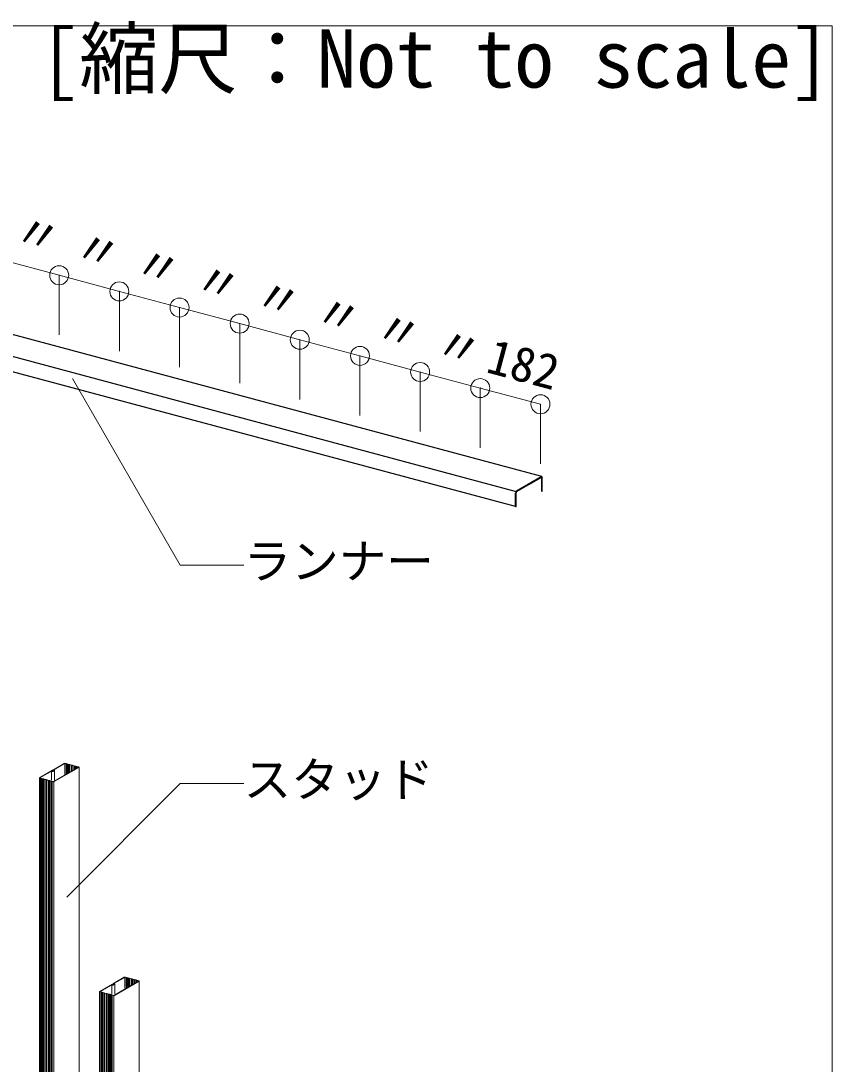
# Model space of a CAD drawing. Units: millimetres on the paper, with parts at other scales. Extents: x -195 to 195, y -140 to 138.
# Drawn here: x -27.56 to -1.95, y -20.26 to 12.66 of the extents above; entities that cross this region are included whole.
import ezdxf
from ezdxf.enums import TextEntityAlignment as Align

# ---------------------------------------------------------------- set-up
doc = ezdxf.new("R2010")
doc.units = ezdxf.units.MM
doc.header["$PDMODE"] = 32
doc.header["$PDSIZE"] = 0.6
for name, color, linetype, lineweight in [('A-2_スタッド', 3, 'Continuous', 18), ('A-3_ランナー', 2, 'Continuous', 25), ('A-5_寸法', 7, 'Continuous', 18), ('A-6_文字・矢印', 7, 'Continuous', 18), ('F-3_ランナー', 4, 'Continuous', 9)]:
    doc.layers.add(name, color=color, linetype=linetype, lineweight=lineweight)
doc.layers.add('F-6_文字・矢印', color=4, linetype='Continuous')
doc.styles.add('ＭＳ ゴシック', font='')
doc.styles.get('ＭＳ ゴシック').set_extended_font_data('MS Gothic')

msp = doc.modelspace()

# ---------------------------------------------------------------- linework, layer by layer
at = {"layer": 'A-2_スタッド'}
for p, q in [((-26.531, -10.969), (-26.192, -10.773)), ((-26.518, -10.972), (-26.18, -10.777)), ((-26.173, -10.775), (-26.173, -11.118)), ((-26.134, -10.784), (-26.165, -10.775)), ((-26.124, -10.778), (-26.155, -10.77)), ((-26.134, -10.784), (-26.134, -11.095)), ((-26.113, -10.793), (-26.113, -11.082)), ((-26.077, -10.799), (-26.077, -11.064)), ((-26.05, -10.81), (-26.05, -11.059)), ((-26.02, -10.814), (-25.969, -10.828)), ((-26.02, -10.814), (-26.02, -11.037)), ((-26.01, -10.808), (-25.96, -10.822)), ((-25.969, -10.828), (-25.969, -11.011)), ((-25.938, -10.836), (-25.888, -10.85)), ((-25.938, -10.836), (-25.938, -10.988)), ((-25.928, -10.83), (-25.878, -10.844)), ((-25.888, -10.85), (-25.888, -10.962)), ((-25.867, -10.859), (-25.867, -10.952)), ((-26.971, -11.223), (-26.564, -10.988)), ((-26.958, -11.226), (-26.551, -10.991)), ((-26.591, -11.305), (-26.591, -11.018)), ((-26.574, -11.015), (-26.539, -10.995)), ((-26.573, -11.014), (-26.56, -11.017)), ((-26.561, -11.018), (-26.513, -10.99)), ((-26.553, -10.992), (-26.54, -10.995)), ((-26.549, -11.022), (-26.5, -10.993)), ((-26.527, -10.982), (-26.514, -10.986)), ((-26.519, -11.344), (-25.741, -10.894)), ((-26.517, -10.977), (-26.504, -10.98)), ((-26.506, -11.347), (-25.728, -10.897)), ((-26.495, -11.299), (-26.495, -10.988)), ((-25.831, -10.865), (-25.831, -10.938)), ((-25.804, -10.876), (-25.804, -10.921)), ((-25.774, -10.88), (-25.743, -10.888)), ((-25.764, -10.874), (-25.733, -10.883)), ((-25.723, -87.721), (-25.723, -10.891)), ((-26.976, -11.231), (-26.976, -87.618)), ((-26.935, -11.246), (-26.966, -11.237)), ((-26.925, -11.24), (-26.956, -11.232)), ((-26.935, -11.246), (-26.935, -87.629)), ((-26.904, -87.637), (-26.904, -11.25)), ((-26.878, -11.261), (-26.878, -87.644)), ((-26.842, -87.654), (-26.842, -11.267)), ((-26.821, -11.276), (-26.77, -11.29)), ((-26.821, -87.659), (-26.821, -11.276)), ((-26.811, -11.271), (-26.761, -11.284)), ((-26.77, -11.29), (-26.77, -87.673)), ((-26.75, -87.678), (-26.75, -11.291)), ((-26.739, -11.298), (-26.688, -11.312)), ((-26.739, -87.681), (-26.739, -11.298)), ((-26.729, -11.293), (-26.679, -11.306)), ((-26.688, -11.312), (-26.688, -87.695)), ((-26.658, -11.316), (-26.658, -87.703)), ((-26.632, -87.71), (-26.632, -11.327)), ((-26.595, -11.333), (-26.595, -87.72)), ((-26.575, -11.342), (-26.544, -11.351)), ((-26.575, -87.725), (-26.575, -11.342)), ((-26.565, -11.337), (-26.534, -11.345)), ((-26.523, -11.352), (-26.523, -87.739)), ((-25.072, -17.969), (-24.665, -17.734)), ((-25.059, -17.972), (-24.653, -17.737)), ((-24.693, -18.051), (-24.693, -17.764)), ((-24.675, -17.761), (-24.64, -17.741)), ((-24.674, -17.76), (-24.662, -17.763)), ((-24.663, -17.764), (-24.614, -17.736)), ((-24.654, -17.738), (-24.642, -17.741)), ((-24.65, -17.768), (-24.601, -17.739)), ((-24.632, -17.715), (-24.294, -17.519)), ((-24.628, -17.728), (-24.615, -17.732)), ((-24.62, -17.718), (-24.281, -17.523)), ((-24.62, -18.09), (-23.842, -17.64)), ((-24.618, -17.723), (-24.606, -17.726)), ((-24.608, -18.093), (-23.829, -17.644)), ((-24.596, -18.045), (-24.596, -17.734)), ((-24.275, -17.521), (-24.275, -17.864)), ((-24.235, -17.53), (-24.266, -17.521)), ((-24.225, -17.524), (-24.257, -17.516)), ((-24.235, -17.53), (-24.235, -17.841)), ((-24.214, -17.539), (-24.214, -17.828)), ((-24.178, -17.545), (-24.178, -17.81)), ((-24.152, -17.556), (-24.152, -17.805)), ((-24.121, -17.56), (-24.071, -17.574)), ((-24.121, -17.56), (-24.121, -17.783)), ((-24.112, -17.555), (-24.061, -17.568)), ((-24.071, -17.574), (-24.071, -17.757)), ((-24.04, -17.582), (-23.989, -17.596)), ((-24.04, -17.582), (-24.04, -17.734)), ((-24.03, -17.576), (-23.979, -17.59)), ((-23.989, -17.596), (-23.989, -17.708)), ((-23.968, -17.605), (-23.968, -17.698)), ((-23.932, -17.611), (-23.932, -17.684)), ((-23.906, -17.622), (-23.906, -17.667)), ((-23.875, -17.626), (-23.844, -17.634)), ((-23.865, -17.62), (-23.834, -17.629)), ((-23.824, -88.23), (-23.824, -17.637)), ((-25.077, -17.977), (-25.077, -88.127)), ((-25.036, -17.992), (-25.068, -17.984)), ((-25.026, -17.986), (-25.058, -17.978)), ((-25.036, -17.992), (-25.036, -88.138)), ((-25.006, -88.146), (-25.006, -17.996)), ((-24.979, -18.007), (-24.979, -88.153)), ((-24.943, -88.163), (-24.943, -18.013)), ((-24.922, -18.023), (-24.872, -18.036)), ((-24.922, -88.168), (-24.922, -18.023)), ((-24.913, -18.017), (-24.862, -18.03)), ((-24.872, -18.036), (-24.872, -88.182)), ((-24.851, -88.187), (-24.851, -18.037)), ((-24.84, -18.044), (-24.79, -18.058)), ((-24.84, -88.19), (-24.84, -18.044)), ((-24.831, -18.039), (-24.78, -18.052)), ((-24.79, -18.058), (-24.79, -88.204)), ((-24.759, -18.062), (-24.759, -88.212)), ((-24.733, -88.219), (-24.733, -18.073)), ((-24.697, -18.079), (-24.697, -88.229)), ((-24.676, -18.088), (-24.645, -18.097)), ((-24.676, -88.234), (-24.676, -18.088)), ((-24.666, -18.083), (-24.635, -18.091)), ((-24.624, -18.098), (-24.624, -88.248))]:
    msp.add_line(p, q, dxfattribs=at)
for points in [[(-26.134, -10.784), (-26.113, -10.793), (-26.077, -10.799), (-26.05, -10.81), (-26.02, -10.814)], [(-26.124, -10.778), (-26.103, -10.788), (-26.067, -10.793), (-26.041, -10.804), (-26.01, -10.808)], [(-25.969, -10.828), (-25.959, -10.835), (-25.938, -10.836)], [(-25.96, -10.822), (-25.949, -10.829), (-25.928, -10.83)], [(-25.888, -10.85), (-25.867, -10.859), (-25.831, -10.865), (-25.804, -10.876), (-25.774, -10.88)], [(-25.878, -10.844), (-25.857, -10.854), (-25.821, -10.859), (-25.795, -10.87), (-25.764, -10.874)], [(-26.821, -11.276), (-26.842, -11.267), (-26.878, -11.261), (-26.904, -11.25), (-26.935, -11.246)], [(-26.811, -11.271), (-26.832, -11.261), (-26.868, -11.256), (-26.894, -11.244), (-26.925, -11.24)], [(-26.739, -11.298), (-26.75, -11.291), (-26.77, -11.29)], [(-26.729, -11.293), (-26.74, -11.286), (-26.761, -11.284)], [(-26.575, -11.342), (-26.595, -11.333), (-26.632, -11.327), (-26.658, -11.316), (-26.688, -11.312)], [(-26.565, -11.337), (-26.586, -11.327), (-26.622, -11.322), (-26.648, -11.31), (-26.679, -11.306)], [(-24.235, -17.53), (-24.214, -17.539), (-24.178, -17.545), (-24.152, -17.556), (-24.121, -17.56)], [(-24.225, -17.524), (-24.205, -17.534), (-24.169, -17.539), (-24.142, -17.55), (-24.112, -17.555)], [(-24.071, -17.574), (-24.06, -17.581), (-24.04, -17.582)], [(-24.061, -17.568), (-24.05, -17.575), (-24.03, -17.576)], [(-23.989, -17.596), (-23.968, -17.605), (-23.932, -17.611), (-23.906, -17.622), (-23.875, -17.626)], [(-23.979, -17.59), (-23.959, -17.6), (-23.922, -17.605), (-23.896, -17.616), (-23.865, -17.62)], [(-24.922, -18.023), (-24.943, -18.013), (-24.979, -18.007), (-25.006, -17.996), (-25.036, -17.992)], [(-24.913, -18.017), (-24.933, -18.007), (-24.969, -18.002), (-24.996, -17.99), (-25.026, -17.986)], [(-24.84, -18.044), (-24.851, -18.037), (-24.872, -18.036)], [(-24.831, -18.039), (-24.841, -18.032), (-24.862, -18.03)], [(-24.676, -18.088), (-24.697, -18.079), (-24.733, -18.073), (-24.759, -18.062), (-24.79, -18.058)], [(-24.666, -18.083), (-24.687, -18.073), (-24.723, -18.068), (-24.75, -18.056), (-24.78, -18.052)]]:
    msp.add_lwpolyline(points, dxfattribs=at)
for centre, radius, start, end in [((-26.168, -10.824), 0.0561, 76.4174, 115.1932), ((-26.17, -10.797), 0.0225, 76.4174, 115.1932), ((-26.166, -10.78), 0.0052, 83.631, 83.6311), ((-26.157, -10.783), 0.0131, 83.631, 83.6311), ((-26.58, -11.022), 0.0125, 121.9226, 147.4363), ((-26.585, -11.019), 0.0063, 149.1963, 182.6544), ((-26.588, -11.019), 0.0031, 185.2295, 230.6299), ((-26.577, -11.004), 0.0213, 231.876, 255.5219), ((-26.565, -11.057), 0.0505, 115.1931, 115.1932), ((-26.57, -10.976), 0.0505, 256.4175, 295.1932), ((-26.578, -11.009), 0.0168, 254.9207, 255.0793), ((-26.572, -11.018), 0.0042, 121.9226, 147.4363), ((-26.573, -11.017), 0.0021, 149.1963, 182.6544), ((-26.574, -11.017), 0.001, 185.2295, 230.6299), ((-26.571, -11.012), 0.0071, 231.876, 255.5219), ((-26.567, -11.03), 0.0168, 115.1931, 115.1932), ((-26.569, -11.003), 0.0168, 256.4175, 295.1932), ((-26.571, -11.014), 0.0056, 254.9207, 255.0793), ((-26.543, -11.034), 0.0505, 76.4174, 115.1932), ((-26.563, -11.018), 0.0039, 83.631, 83.6311), ((-26.567, -11.03), 0.0168, 76.4174, 76.4175), ((-26.564, -11.014), 0.0048, 298.34956, 298.34959), ((-26.564, -11.014), 0.0047, 298.9932, 301.0068), ((-26.544, -11.007), 0.0168, 76.4174, 115.1932), ((-26.556, -11.009), 0.0141, 298.9932, 301.0068), ((-26.556, -11.009), 0.0144, 298.34956, 298.34959), ((-26.541, -10.994), 0.0039, 83.631, 83.6311), ((-26.543, -10.998), 0.0086, 63.1291, 74.5715), ((-26.542, -10.996), 0.0063, 50.9955, 60.9936), ((-26.541, -10.99), 0.0048, 298.34956, 298.34959), ((-26.541, -10.991), 0.0047, 298.9932, 322.6818), ((-26.539, -10.993), 0.0019, 18.3262, 46.8176), ((-26.539, -10.993), 0.0014, 326.649, 19.3447), ((-26.524, -10.979), 0.0125, 121.9226, 147.4363), ((-26.529, -10.976), 0.0063, 149.1963, 182.6544), ((-26.532, -10.976), 0.0031, 185.2295, 230.6299), ((-26.521, -10.962), 0.0213, 231.876, 255.5219), ((-26.532, -10.996), 0.0118, 83.631, 83.6311), ((-26.538, -11.009), 0.0258, 63.1291, 74.5715), ((-26.509, -11.014), 0.0505, 115.1931, 115.1932), ((-26.522, -10.966), 0.0168, 254.9207, 255.0793), ((-26.535, -11.003), 0.0188, 50.9955, 60.9936), ((-26.533, -10.986), 0.0141, 298.9932, 322.6818), ((-26.533, -10.985), 0.0144, 298.34956, 298.34959), ((-26.527, -10.992), 0.0056, 18.3262, 46.8176), ((-26.526, -10.992), 0.0041, 326.649, 19.3447), ((-26.516, -10.976), 0.0042, 121.9226, 147.4363), ((-26.518, -10.974), 0.0021, 149.1963, 182.6544), ((-26.519, -10.974), 0.001, 185.2295, 230.6299), ((-26.515, -10.97), 0.0071, 231.876, 255.5219), ((-26.515, -10.971), 0.0056, 254.9207, 255.0793), ((-26.515, -10.989), 0.0039, 83.631, 83.6311), ((-26.516, -10.994), 0.0086, 63.1291, 74.5715), ((-26.516, -10.992), 0.0063, 50.9955, 60.9936), ((-26.515, -10.986), 0.0047, 298.9932, 322.6818), ((-26.515, -10.986), 0.0048, 298.34956, 298.34959), ((-26.513, -10.988), 0.0019, 18.3262, 46.8176), ((-26.512, -10.988), 0.0014, 326.649, 19.3447), ((-26.506, -10.992), 0.0118, 83.631, 83.6311), ((-26.511, -11.005), 0.0258, 63.1291, 74.5715), ((-26.509, -10.998), 0.0188, 50.9955, 60.9936), ((-26.507, -10.981), 0.0141, 298.9932, 322.6818), ((-26.507, -10.981), 0.0144, 298.34956, 298.34959), ((-26.501, -10.988), 0.0056, 18.3262, 46.8176), ((-26.499, -10.987), 0.0041, 326.649, 19.3447), ((-25.746, -10.899), 0.0115, 63.1291, 74.5715), ((-25.748, -10.91), 0.0225, 76.4174, 76.4179), ((-25.743, -10.894), 0.0052, 83.631, 83.6311), ((-25.744, -10.889), 0.0063, 298.9932, 322.6818), ((-25.744, -10.889), 0.0064, 298.34956, 298.34959), ((-25.744, -10.897), 0.0084, 50.9955, 60.9936), ((-25.741, -10.892), 0.0025, 18.3262, 46.8176), ((-25.74, -10.892), 0.0018, 326.649, 19.3447), ((-25.746, -10.937), 0.0561, 76.4174, 76.4179), ((-25.734, -10.896), 0.0131, 83.631, 83.6311), ((-25.74, -10.91), 0.0287, 63.1291, 74.5715), ((-25.738, -10.903), 0.0209, 50.9955, 60.9936), ((-25.736, -10.884), 0.0156, 298.9932, 322.6818), ((-25.736, -10.884), 0.016, 298.34956, 298.34959), ((-25.729, -10.891), 0.0063, 18.3262, 46.8176), ((-25.727, -10.891), 0.0046, 326.649, 19.3447), ((-26.969, -11.231), 0.007, 149.1963, 182.6544), ((-26.963, -11.234), 0.0139, 121.9226, 147.4363), ((-26.972, -11.231), 0.0035, 185.2295, 230.6299), ((-26.96, -11.215), 0.0237, 231.876, 254.478), ((-26.947, -11.273), 0.0561, 115.1931, 115.1932), ((-26.961, -11.22), 0.0186, 254.9207, 255.0793), ((-26.955, -11.231), 0.0056, 121.9226, 147.4363), ((-26.957, -11.229), 0.0028, 149.1963, 182.6544), ((-26.959, -11.229), 0.0014, 185.2295, 230.6299), ((-26.954, -11.223), 0.0095, 231.876, 255.5219), ((-26.948, -11.246), 0.0225, 115.1931, 115.1932), ((-26.954, -11.225), 0.0075, 254.9207, 255.0793), ((-26.539, -11.333), 0.0186, 254.9207, 255.0793), ((-26.53, -11.296), 0.0561, 256.4175, 295.1932), ((-26.532, -11.338), 0.0075, 254.9207, 255.0793), ((-26.528, -11.323), 0.0225, 256.4175, 295.1932), ((-26.521, -11.343), 0.0052, 83.631, 83.6311), ((-26.522, -11.338), 0.0064, 298.34956, 298.34959), ((-26.512, -11.345), 0.0131, 83.631, 83.6311), ((-26.514, -11.333), 0.016, 298.34956, 298.34959), ((-24.681, -17.768), 0.0125, 121.9226, 147.4363), ((-24.686, -17.765), 0.0063, 149.1963, 182.6544), ((-24.689, -17.765), 0.0031, 185.2295, 230.6299), ((-24.678, -17.75), 0.0213, 231.876, 255.5219), ((-24.666, -17.803), 0.0505, 115.1931, 115.1932), ((-24.672, -17.722), 0.0505, 256.4175, 295.1932), ((-24.679, -17.755), 0.0168, 254.9207, 255.0793), ((-24.673, -17.764), 0.0042, 121.9226, 147.4363), ((-24.675, -17.763), 0.0021, 149.1963, 182.6544), ((-24.676, -17.763), 0.001, 185.2295, 230.6299), ((-24.672, -17.758), 0.0071, 231.876, 255.5219), ((-24.668, -17.776), 0.0168, 115.1931, 115.1932), ((-24.67, -17.749), 0.0168, 256.4175, 295.1932), ((-24.672, -17.76), 0.0056, 254.9207, 255.0793), ((-24.644, -17.78), 0.0505, 76.4174, 115.1932), ((-24.665, -17.764), 0.0039, 83.631, 83.6311), ((-24.668, -17.776), 0.0168, 76.4174, 76.4175), ((-24.665, -17.76), 0.0048, 298.34956, 298.34959), ((-24.665, -17.76), 0.0047, 298.9932, 301.0068), ((-24.646, -17.753), 0.0168, 76.4174, 115.1932), ((-24.657, -17.755), 0.0141, 298.9932, 301.0068), ((-24.657, -17.755), 0.0144, 298.34956, 298.34959), ((-24.642, -17.74), 0.0039, 83.631, 83.6311), ((-24.644, -17.744), 0.0086, 63.1291, 74.5715), ((-24.643, -17.736), 0.0048, 298.34956, 298.34959), ((-24.643, -17.737), 0.0047, 298.9932, 322.6818), ((-24.643, -17.742), 0.0063, 50.9955, 60.9936), ((-24.641, -17.739), 0.0019, 18.3262, 46.8176), ((-24.64, -17.739), 0.0014, 326.649, 19.3447), ((-24.626, -17.725), 0.0125, 121.9226, 147.4363), ((-24.631, -17.722), 0.0063, 149.1963, 182.6544), ((-24.634, -17.722), 0.0031, 185.2295, 230.6299), ((-24.623, -17.708), 0.0213, 231.876, 255.5219), ((-24.611, -17.761), 0.0505, 115.1931, 115.1932), ((-24.633, -17.742), 0.0118, 83.631, 83.6311), ((-24.639, -17.755), 0.0258, 63.1291, 74.5715), ((-24.624, -17.712), 0.0168, 254.9207, 255.0793), ((-24.635, -17.732), 0.0141, 298.9932, 322.6818), ((-24.635, -17.731), 0.0144, 298.34956, 298.34959), ((-24.636, -17.749), 0.0188, 50.9955, 60.9936), ((-24.628, -17.738), 0.0056, 18.3262, 46.8176), ((-24.627, -17.738), 0.0041, 326.649, 19.3447), ((-24.617, -17.722), 0.0042, 121.9226, 147.4363), ((-24.619, -17.721), 0.0021, 149.1963, 182.6544), ((-24.62, -17.721), 0.001, 185.2295, 230.6299), ((-24.616, -17.716), 0.0071, 231.876, 255.5219), ((-24.617, -17.717), 0.0056, 254.9207, 255.0793), ((-24.616, -17.736), 0.0039, 83.631, 83.6311), ((-24.618, -17.74), 0.0086, 63.1291, 74.5715), ((-24.617, -17.738), 0.0063, 50.9955, 60.9936), ((-24.616, -17.732), 0.0047, 298.9932, 322.6818), ((-24.616, -17.732), 0.0048, 298.34956, 298.34959), ((-24.614, -17.734), 0.0019, 18.3262, 46.8176), ((-24.614, -17.734), 0.0014, 326.649, 19.3447), ((-24.607, -17.738), 0.0118, 83.631, 83.6311), ((-24.613, -17.751), 0.0258, 63.1291, 74.5715), ((-24.61, -17.744), 0.0188, 50.9955, 60.9936), ((-24.608, -17.727), 0.0141, 298.9932, 322.6818), ((-24.608, -17.727), 0.0144, 298.34956, 298.34959), ((-24.602, -17.734), 0.0056, 18.3262, 46.8176), ((-24.601, -17.733), 0.0041, 326.649, 19.3447), ((-24.27, -17.57), 0.0561, 76.4174, 115.1932), ((-24.272, -17.543), 0.0225, 76.4174, 115.1932), ((-24.267, -17.526), 0.0052, 83.631, 83.6311), ((-24.258, -17.529), 0.0131, 83.631, 83.6311), ((-23.849, -17.656), 0.0225, 76.4174, 76.4179), ((-23.847, -17.646), 0.0115, 63.1291, 74.5715), ((-23.844, -17.64), 0.0052, 83.631, 83.6311), ((-23.846, -17.643), 0.0084, 50.9955, 60.9936), ((-23.845, -17.635), 0.0063, 298.9932, 322.6818), ((-23.845, -17.635), 0.0064, 298.34956, 298.34959), ((-23.842, -17.638), 0.0025, 18.3262, 46.8176), ((-23.842, -17.638), 0.0018, 326.649, 19.3447), ((-23.836, -17.642), 0.0131, 83.631, 83.6311), ((-23.842, -17.656), 0.0287, 63.1291, 74.5715), ((-23.847, -17.683), 0.0561, 76.4174, 76.4179), ((-23.839, -17.649), 0.0209, 50.9955, 60.9936), ((-23.837, -17.63), 0.0156, 298.9932, 322.6818), ((-23.837, -17.63), 0.016, 298.34956, 298.34959), ((-23.83, -17.638), 0.0063, 18.3262, 46.8176), ((-23.829, -17.637), 0.0046, 326.649, 19.3447), ((-25.065, -17.981), 0.0139, 121.9226, 147.4363), ((-25.07, -17.977), 0.007, 149.1963, 182.6544), ((-25.074, -17.977), 0.0035, 185.2295, 230.6299), ((-25.061, -17.961), 0.0237, 231.876, 254.478), ((-25.048, -18.019), 0.0561, 115.1931, 115.1932), ((-25.062, -17.966), 0.0186, 254.9207, 255.0793), ((-25.059, -17.975), 0.0028, 149.1963, 182.6544), ((-25.056, -17.977), 0.0056, 121.9226, 147.4363), ((-25.06, -17.975), 0.0014, 185.2295, 230.6299), ((-25.055, -17.969), 0.0095, 231.876, 255.5219), ((-25.05, -17.992), 0.0225, 115.1931, 115.1932), ((-25.056, -17.971), 0.0075, 254.9207, 255.0793), ((-24.632, -18.042), 0.0561, 256.4175, 295.1932), ((-24.64, -18.079), 0.0186, 254.9207, 255.0793), ((-24.63, -18.069), 0.0225, 256.4175, 295.1932), ((-24.633, -18.084), 0.0075, 254.9207, 255.0793), ((-24.623, -18.089), 0.0052, 83.631, 83.6311), ((-24.623, -18.084), 0.0064, 298.34956, 298.34959), ((-24.614, -18.091), 0.0131, 83.631, 83.6311), ((-24.615, -18.079), 0.016, 298.34956, 298.34959)]:
    msp.add_arc(centre, radius, start, end, dxfattribs=at)
at = {"layer": 'A-3_ランナー'}
for p, q in [((-11.119, -1.719), (-44.339, 7.182)), ((-11.915, -2.198), (-45.154, 6.708)), ((-11.949, -2.669), (-45.168, 6.232)), ((-11.911, -2.168), (-11.137, -1.721)), ((-11.911, -2.195), (-11.138, -1.749)), ((-11.12, -2.191), (-11.12, -1.764)), ((-11.101, -2.18), (-11.101, -1.752)), ((-11.949, -2.669), (-11.949, -2.243)), ((-11.93, -2.659), (-11.93, -2.233)), ((-11.12, -2.191), (-11.101, -2.18)), ((-11.949, -2.669), (-11.93, -2.659))]:
    msp.add_line(p, q, dxfattribs=at)
for centre, radius, start, end in [((-11.126, -1.742), 0.024, 54.6472, 121.2786), ((-11.08, -1.797), 0.0956, 127.58517, 127.58519), ((-11.132, -1.759), 0.012, 54.6472, 121.2786), ((-11.109, -1.787), 0.0478, 127.58517, 127.58519), ((-11.13, -1.758), 0.0095, 17.6567, 59.4124), ((-11.163, -1.765), 0.0437, 359.0205, 13.6498), ((-11.167, -1.766), 0.0478, 359.422, 0.578), ((-11.122, -1.739), 0.0191, 17.6567, 59.4124), ((-11.188, -1.753), 0.0874, 0.9794, 13.6498), ((-11.188, -1.753), 0.0874, 359.0205, 359.0206), ((-11.196, -1.756), 0.0956, 359.422, 0.578), ((-11.853, -2.244), 0.0956, 127.5852, 180.578), ((-11.882, -2.233), 0.0478, 127.5852, 180.578)]:
    msp.add_arc(centre, radius, start, end, dxfattribs=at)
at = {"layer": 'A-5_寸法', "color": 4}
for p, q in [((-26.349, 2.752), (-26.349, 4.633)), ((-24.451, 2.243), (-24.451, 4.124)), ((-22.552, 1.735), (-22.552, 3.615)), ((-20.653, 1.226), (-20.653, 3.107)), ((-18.755, 0.717), (-18.755, 2.598)), ((-16.856, 0.209), (-16.856, 2.089)), ((-14.958, -0.3), (-14.958, 1.58)), ((-13.059, -0.809), (-13.059, 1.072)), ((-13.059, -0.809), (-13.059, 1.072)), ((-13.059, 1.072), (-11.16, 0.563)), ((-11.16, -1.318), (-11.16, 0.563))]:
    msp.add_line(p, q, dxfattribs=at)
msp.add_lwpolyline([(-30.147, 5.65), (-28.248, 5.142), (-26.349, 4.633), (-24.451, 4.124), (-22.552, 3.615), (-20.653, 3.107), (-18.755, 2.598), (-16.856, 2.089), (-14.958, 1.58), (-13.059, 1.072)], dxfattribs=at)
at = {"layer": 'A-5_寸法'}
for p in [(-26.349, 4.633), (-24.451, 4.124), (-22.552, 3.615), (-20.653, 3.107), (-18.755, 2.598), (-16.856, 2.089), (-14.958, 1.58), (-13.059, 1.072), (-11.16, 0.563)]:
    msp.add_point(p, dxfattribs=at)
at = {"layer": 'A-6_文字・矢印'}
for p, q in [((-22.527, -4.517), (-25.927, 1.372)), ((-20.527, -4.517), (-22.527, -4.517)), ((-22.527, -11.408), (-26.109, -14.991)), ((-20.527, -11.408), (-22.527, -11.408))]:
    msp.add_line(p, q, dxfattribs=at)
at = {"layer": 'F-3_ランナー', "color": 3, "lineweight": 18}
for p, q in [((-96.454, 12.506), (-1.954, 12.506)), ((-1.954, 12.506), (-1.954, -95.494))]:
    msp.add_line(p, q, dxfattribs=at)

# ---------------------------------------------------------------- texts
at = {"layer": 'A-5_寸法', "style": 'ＭＳ ゴシック'}
for s, p in [('〃', (-27.971, 5.274)), ('〃', (-26.073, 4.766)), ('〃', (-24.174, 4.257)), ('〃', (-22.275, 3.748)), ('〃', (-20.377, 3.24)), ('〃', (-18.478, 2.731)), ('〃', (-16.58, 2.222)), ('〃', (-14.681, 1.713)), ('182', (-13.007, 1.265))]:
    msp.add_text(s, height=1.1, rotation=345, dxfattribs=at).set_placement(p, align=Align.BOTTOM_LEFT)
at = {"layer": 'A-6_文字・矢印', "style": 'ＭＳ ゴシック'}
for s, p in [('ランナー', (-20.527, -5.267)), ('スタッド', (-20.527, -12.158))]:
    msp.add_text(s, height=1.1, dxfattribs=at).set_placement(p, align=Align.BOTTOM_LEFT)
at = {"layer": 'F-6_文字・矢印', "style": 'ＭＳ ゴシック'}
msp.add_text('[縮尺：Not to scale]', height=1.833, dxfattribs=at).set_placement((-26.964, 10.006), align=Align.BOTTOM_LEFT)

doc.saveas('drawing.dxf')
